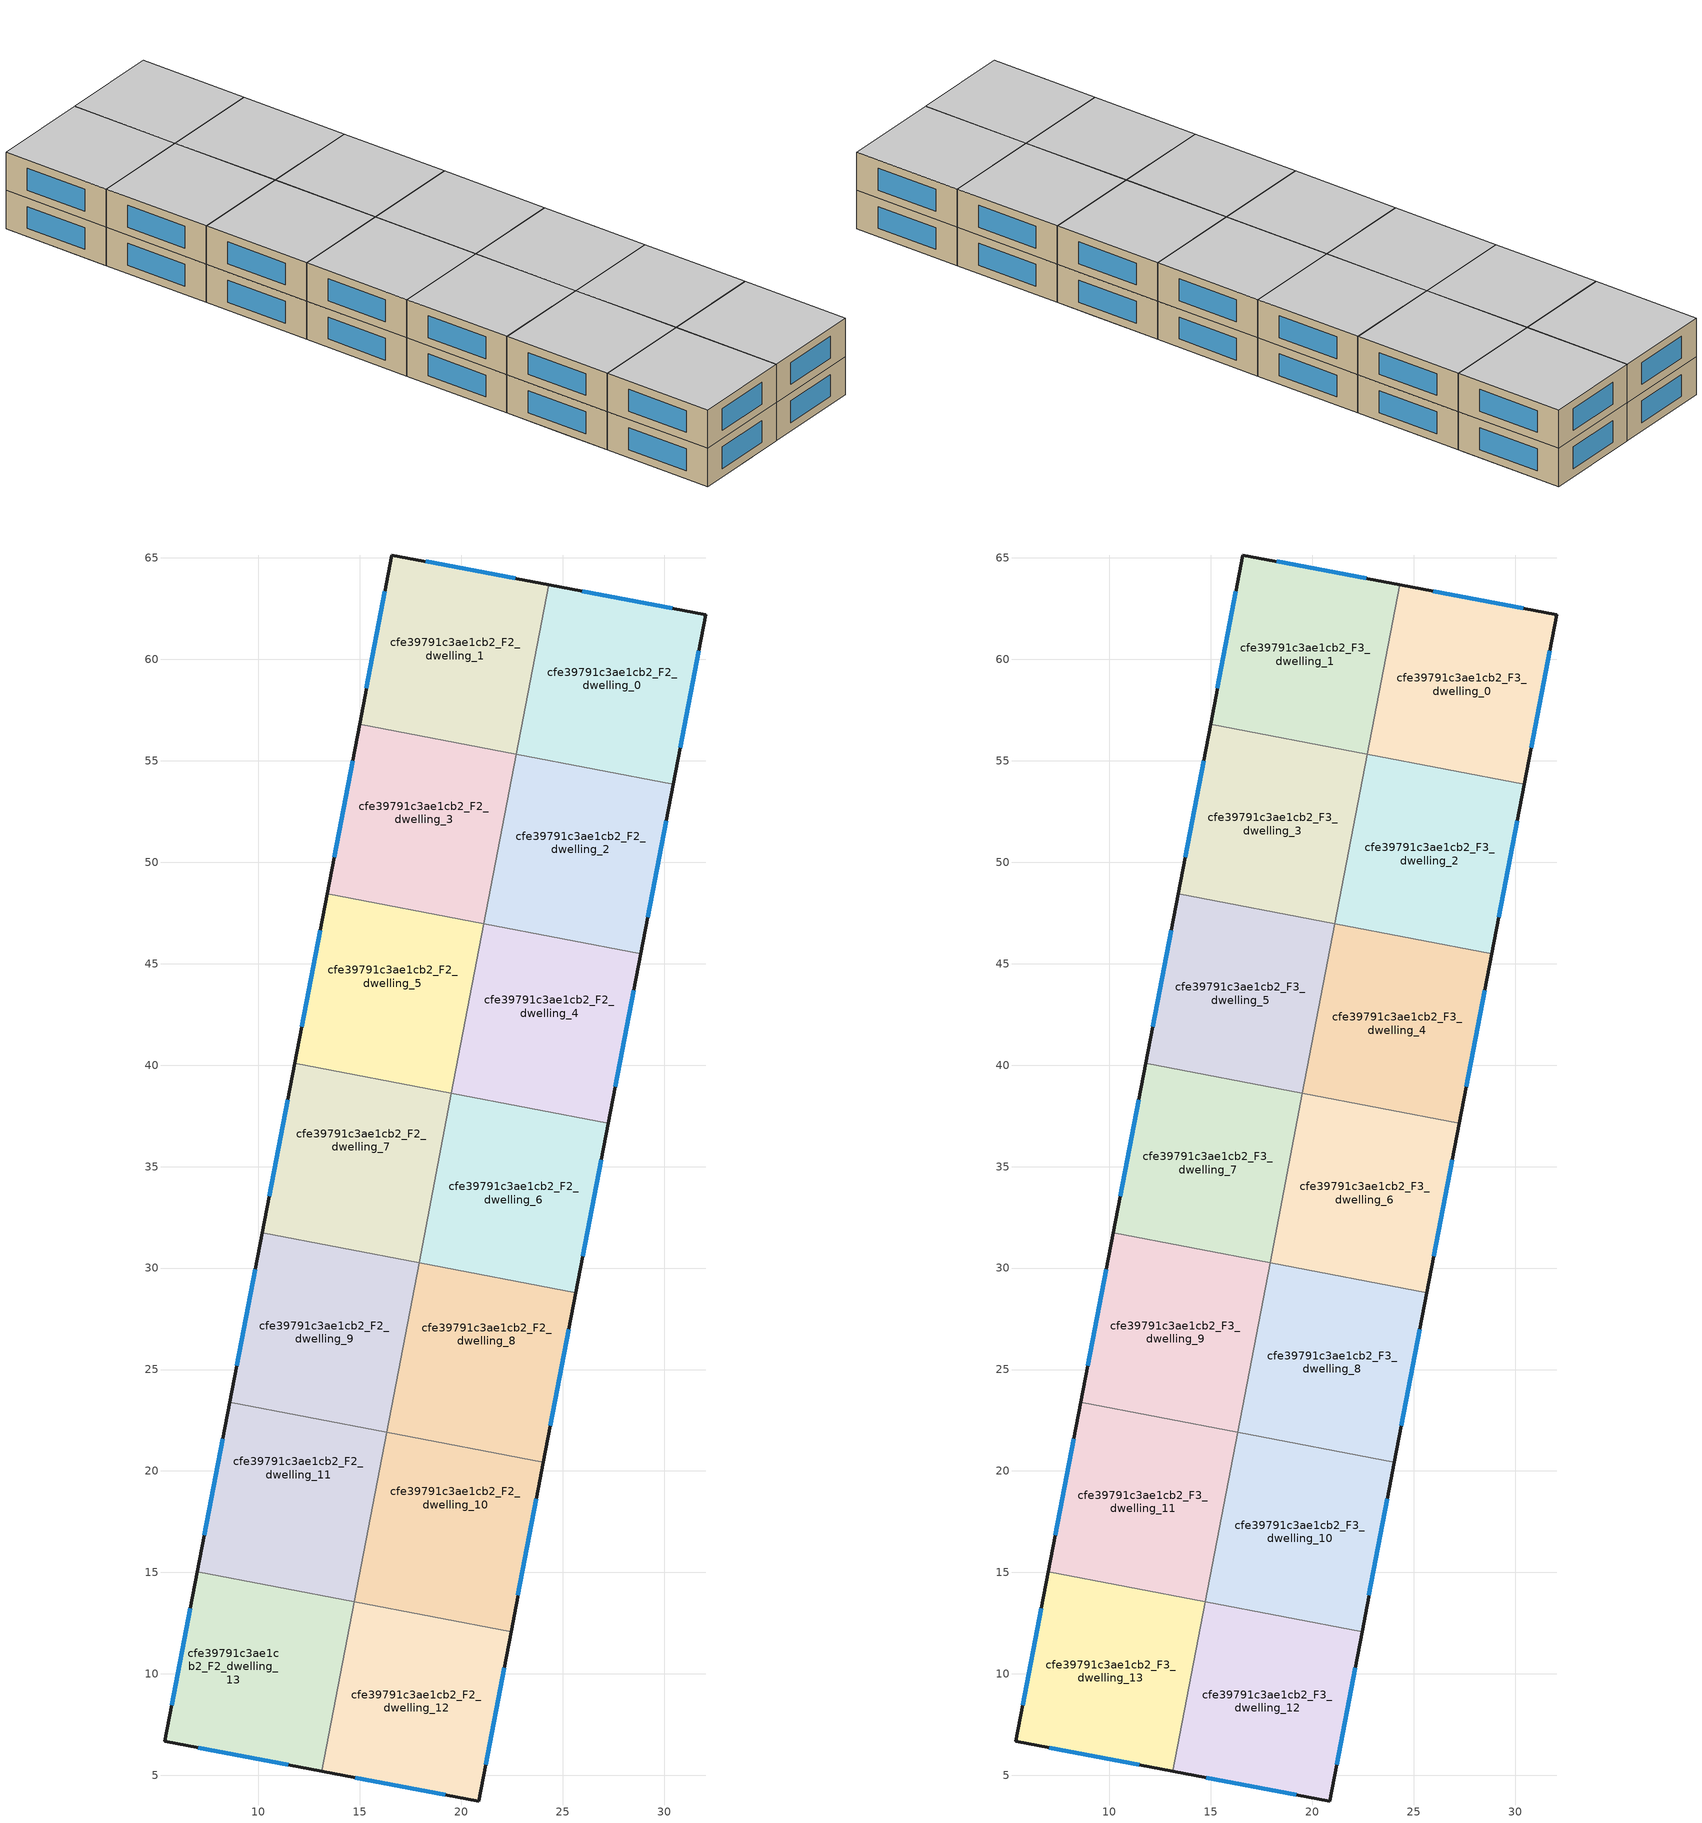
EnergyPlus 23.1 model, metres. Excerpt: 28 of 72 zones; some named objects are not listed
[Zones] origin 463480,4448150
cfe39791c3ae1cb2_F2_dwelling_0
 floor to cfe39791c3ae1cb2_F1_dwelling_0 (EU_floor_Construction): 32.05,62.21 30.56,54.4 22.83,55.88 24.32,63.68 z6
 floor to cfe39791c3ae1cb2_F1_dwelling_2 (EU_floor_Construction): 30.56,54.4 30.45,53.84 22.73,55.32 22.83,55.88 z6
 wall outside (EU_wall_Construction): 30.45,53.84 32.05,62.21 24.32,63.68 z6:9
 wall to cfe39791c3ae1cb2_F2_dwelling_1 (EU_wall_Construction): 24.32,63.68 22.72,55.32 z6:9
 wall to cfe39791c3ae1cb2_F2_dwelling_2 (EU_wall_Construction): 22.72,55.32 30.45,53.84 z6:9
 window (EU_Window_Construction): 30.39,62.52 25.98,63.36 / 30.79,55.64 31.71,60.42 z6.64:8.36
cfe39791c3ae1cb2_F2_dwelling_1
 floor to cfe39791c3ae1cb2_F1_dwelling_1 (EU_floor_Construction): 24.32,63.68 22.83,55.88 15.1,57.36 16.59,65.15 z6
 floor to cfe39791c3ae1cb2_F1_dwelling_3 (EU_floor_Construction): 22.83,55.88 22.72,55.32 14.99,56.8 15.1,57.36 z6
 wall outside (EU_wall_Construction): 24.32,63.68 16.59,65.15 14.99,56.8 z6:9
 wall to cfe39791c3ae1cb2_F2_dwelling_3 (EU_wall_Construction): 14.99,56.8 22.72,55.32 z6:9
 window (EU_Window_Construction): 22.67,63.99 18.24,64.83 / 16.25,63.36 15.33,58.59 z6.64:8.36
cfe39791c3ae1cb2_F2_dwelling_10
 floor to cfe39791c3ae1cb2_F1_dwelling_10 (EU_floor_Construction): 24.06,20.43 23.1,15.42 15.37,16.9 16.33,21.91 z6
 floor to cfe39791c3ae1cb2_F1_dwelling_12 (EU_floor_Construction): 23.1,15.42 22.46,12.08 14.73,13.56 15.37,16.9 z6
 wall outside (EU_wall_Construction): 22.46,12.08 24.06,20.43 z6:9
 wall to cfe39791c3ae1cb2_F2_dwelling_8 (EU_wall_Construction): 24.06,20.43 16.33,21.91 z6:9
 wall to cfe39791c3ae1cb2_F2_dwelling_11 (EU_wall_Construction): 16.33,21.91 14.73,13.56 z6:9
 wall to cfe39791c3ae1cb2_F2_dwelling_12 (EU_wall_Construction): 14.73,13.56 22.46,12.08 z6:9
 window (EU_Window_Construction): 22.8,13.87 23.71,18.64 z6.64:8.36
cfe39791c3ae1cb2_F2_dwelling_11
 floor to cfe39791c3ae1cb2_F1_dwelling_11 (EU_floor_Construction): 16.33,21.91 15.37,16.9 7.64,18.38 8.6,23.39 z6
 floor to cfe39791c3ae1cb2_F1_dwelling_13 (EU_floor_Construction): 15.37,16.9 14.73,13.56 12.15,14.05 12.79,17.39 z6
 floor to cfe39791c3ae1cb2_F1_dwelling_14 (EU_floor_Construction): 12.79,17.39 12.15,14.05 7,15.04 7.64,18.38 z6
 wall outside (EU_wall_Construction): 8.6,23.39 7,15.04 z6:9
 wall to cfe39791c3ae1cb2_F2_dwelling_9 (EU_wall_Construction): 16.33,21.91 8.6,23.39 z6:9
 wall to cfe39791c3ae1cb2_F2_dwelling_13 (EU_wall_Construction): 7,15.04 14.72,13.56 z6:9
 window (EU_Window_Construction): 8.25,21.6 7.34,16.83 z6.64:8.36
cfe39791c3ae1cb2_F2_dwelling_12
 floor adiabatic (EU_floor_Construction): 22.46,12.08 20.86,3.73 13.13,5.2 14.72,13.56 z6
 wall outside (EU_wall_Construction): 13.13,5.2 20.86,3.73 22.46,12.08 z6:9
 wall to cfe39791c3ae1cb2_F2_dwelling_13 (EU_wall_Construction): 14.72,13.56 13.13,5.2 z6:9
 window (EU_Window_Construction): 21.2,5.52 22.12,10.29 / 14.78,4.89 19.21,4.05 z6.64:8.36
cfe39791c3ae1cb2_F2_dwelling_13
 floor adiabatic (EU_floor_Construction): 12.15,14.05 10.55,5.69 5.4,6.67 7,15.04 z6
 floor to cfe39791c3ae1cb2_F1_dwelling_13 (EU_floor_Construction): 14.72,13.56 13.13,5.2 10.55,5.69 12.15,14.05 z6
 wall outside (EU_wall_Construction): 7,15.04 5.4,6.67 13.13,5.2 z6:9
 window (EU_Window_Construction): 7.05,6.36 11.47,5.52 / 6.66,13.24 5.74,8.46 z6.64:8.36
cfe39791c3ae1cb2_F2_dwelling_2
 floor to cfe39791c3ae1cb2_F1_dwelling_2 (EU_floor_Construction): 30.45,53.84 29.07,46.61 21.34,48.08 22.72,55.32 z6
 floor to cfe39791c3ae1cb2_F1_dwelling_4 (EU_floor_Construction): 29.07,46.61 28.85,45.49 21.12,46.97 21.34,48.08 z6
 wall outside (EU_wall_Construction): 28.85,45.49 30.45,53.84 z6:9
 wall to cfe39791c3ae1cb2_F2_dwelling_4 (EU_wall_Construction): 21.12,46.97 28.85,45.49 z6:9
 wall to cfe39791c3ae1cb2_F2_dwelling_3 (EU_wall_Construction): 22.72,55.32 21.12,46.97 z6:9
 window (EU_Window_Construction): 29.19,47.28 30.11,52.06 z6.64:8.36
cfe39791c3ae1cb2_F2_dwelling_3
 floor to cfe39791c3ae1cb2_F1_dwelling_3 (EU_floor_Construction): 22.72,55.32 21.34,48.08 13.61,49.56 14.99,56.8 z6
 floor to cfe39791c3ae1cb2_F1_dwelling_5 (EU_floor_Construction): 21.34,48.08 21.12,46.97 13.39,48.45 13.61,49.56 z6
 wall outside (EU_wall_Construction): 14.99,56.8 13.39,48.45 z6:9
 wall to cfe39791c3ae1cb2_F2_dwelling_5 (EU_wall_Construction): 13.39,48.45 21.12,46.97 z6:9
 window (EU_Window_Construction): 14.65,55.01 13.73,50.24 z6.64:8.36
cfe39791c3ae1cb2_F2_dwelling_4
 floor to cfe39791c3ae1cb2_F1_dwelling_4 (EU_floor_Construction): 28.85,45.49 27.57,38.81 19.84,40.29 21.12,46.97 z6
 floor to cfe39791c3ae1cb2_F1_dwelling_6 (EU_floor_Construction): 27.57,38.81 27.25,37.14 19.52,38.62 19.84,40.29 z6
 wall outside (EU_wall_Construction): 27.25,37.14 28.85,45.49 z6:9
 wall to cfe39791c3ae1cb2_F2_dwelling_6 (EU_wall_Construction): 19.52,38.62 27.25,37.14 z6:9
 wall to cfe39791c3ae1cb2_F2_dwelling_5 (EU_wall_Construction): 21.12,46.97 19.52,38.62 z6:9
 window (EU_Window_Construction): 27.6,38.93 28.51,43.7 z6.64:8.36
cfe39791c3ae1cb2_F2_dwelling_5
 floor to cfe39791c3ae1cb2_F1_dwelling_5 (EU_floor_Construction): 21.12,46.97 19.84,40.29 12.11,41.77 13.39,48.45 z6
 floor to cfe39791c3ae1cb2_F1_dwelling_7 (EU_floor_Construction): 19.84,40.29 19.52,38.62 11.79,40.09 12.11,41.77 z6
 wall outside (EU_wall_Construction): 13.39,48.45 11.79,40.09 z6:9
 wall to cfe39791c3ae1cb2_F2_dwelling_7 (EU_wall_Construction): 11.79,40.09 19.52,38.62 z6:9
 window (EU_Window_Construction): 13.05,46.66 12.14,41.88 z6.64:8.36
cfe39791c3ae1cb2_F2_dwelling_6
 floor adiabatic (EU_floor_Construction): 27.25,37.14 25.66,28.78 17.93,30.26 19.52,38.62 z6
 wall outside (EU_wall_Construction): 25.66,28.78 27.25,37.14 z6:9
 wall to cfe39791c3ae1cb2_F2_dwelling_8 (EU_wall_Construction): 17.93,30.26 25.66,28.78 z6:9
 wall to cfe39791c3ae1cb2_F2_dwelling_7 (EU_wall_Construction): 19.52,38.62 17.93,30.26 z6:9
 window (EU_Window_Construction): 26,30.57 26.91,35.35 z6.64:8.36
cfe39791c3ae1cb2_F2_dwelling_7
 floor to cfe39791c3ae1cb2_F1_dwelling_7 (EU_floor_Construction): 19.52,38.62 18.35,32.49 10.62,33.97 11.79,40.09 z6
 floor to cfe39791c3ae1cb2_F1_dwelling_9 (EU_floor_Construction): 18.35,32.49 17.93,30.26 10.2,31.74 10.62,33.97 z6
 wall outside (EU_wall_Construction): 11.79,40.09 10.2,31.74 z6:9
 wall to cfe39791c3ae1cb2_F2_dwelling_9 (EU_wall_Construction): 10.2,31.74 17.93,30.26 z6:9
 window (EU_Window_Construction): 11.45,38.31 10.54,33.53 z6.64:8.36
cfe39791c3ae1cb2_F2_dwelling_8
 floor to cfe39791c3ae1cb2_F1_dwelling_8 (EU_floor_Construction): 25.66,28.78 24.59,23.22 16.86,24.69 17.93,30.26 z6
 floor to cfe39791c3ae1cb2_F1_dwelling_10 (EU_floor_Construction): 24.59,23.22 24.06,20.43 16.33,21.91 16.86,24.69 z6
 wall outside (EU_wall_Construction): 24.06,20.43 25.66,28.78 z6:9
 wall to cfe39791c3ae1cb2_F2_dwelling_9 (EU_wall_Construction): 17.93,30.26 16.33,21.91 z6:9
 window (EU_Window_Construction): 24.4,22.22 25.31,26.99 z6.64:8.36
cfe39791c3ae1cb2_F2_dwelling_9
 floor adiabatic (EU_floor_Construction): 17.93,30.26 16.33,21.91 8.6,23.39 10.2,31.74 z6
 wall outside (EU_wall_Construction): 10.2,31.74 8.6,23.39 z6:9
 window (EU_Window_Construction): 9.85,29.95 8.94,25.18 z6.64:8.36
cfe39791c3ae1cb2_F3_dwelling_0
 floor to cfe39791c3ae1cb2_F2_dwelling_0 (EU_floor_Construction): 32.05,62.21 30.45,53.84 22.72,55.32 24.32,63.68 z9
 wall outside (EU_wall_Construction): 30.45,53.84 32.05,62.21 24.32,63.68 z9:12
 wall to cfe39791c3ae1cb2_F3_dwelling_1 (EU_wall_Construction): 24.32,63.68 22.72,55.32 z9:12
 wall to cfe39791c3ae1cb2_F3_dwelling_2 (EU_wall_Construction): 22.72,55.32 30.45,53.84 z9:12
 window (EU_Window_Construction): 30.39,62.52 25.98,63.36 / 30.79,55.64 31.71,60.42 z9.64:11.36
 ceiling to cfe39791c3ae1cb2_F4_dwelling_0 (EU_floor_Construction): 30.45,53.84 32.05,62.21 24.32,63.68 22.72,55.32 z12
cfe39791c3ae1cb2_F3_dwelling_1
 floor to cfe39791c3ae1cb2_F2_dwelling_1 (EU_floor_Construction): 24.32,63.68 22.72,55.32 14.99,56.8 16.59,65.15 z9
 wall outside (EU_wall_Construction): 24.32,63.68 16.59,65.15 14.99,56.8 z9:12
 wall to cfe39791c3ae1cb2_F3_dwelling_3 (EU_wall_Construction): 14.99,56.8 22.72,55.32 z9:12
 window (EU_Window_Construction): 22.67,63.99 18.24,64.83 / 16.25,63.36 15.33,58.59 z9.64:11.36
 ceiling to cfe39791c3ae1cb2_F4_dwelling_1 (EU_floor_Construction): 22.72,55.32 24.32,63.68 16.59,65.15 14.99,56.8 z12
cfe39791c3ae1cb2_F3_dwelling_10
 floor to cfe39791c3ae1cb2_F2_dwelling_10 (EU_floor_Construction): 24.06,20.43 22.46,12.08 14.73,13.56 16.33,21.91 z9
 wall outside (EU_wall_Construction): 22.46,12.08 24.06,20.43 z9:12
 wall to cfe39791c3ae1cb2_F3_dwelling_8 (EU_wall_Construction): 24.06,20.43 16.33,21.91 z9:12
 wall to cfe39791c3ae1cb2_F3_dwelling_11 (EU_wall_Construction): 16.33,21.91 14.73,13.56 z9:12
 wall to cfe39791c3ae1cb2_F3_dwelling_12 (EU_wall_Construction): 14.73,13.56 22.46,12.08 z9:12
 window (EU_Window_Construction): 22.8,13.87 23.71,18.64 z9.64:11.36
 ceiling to cfe39791c3ae1cb2_F4_dwelling_10 (EU_floor_Construction): 22.46,12.08 24.06,20.43 16.33,21.91 14.73,13.56 z12
cfe39791c3ae1cb2_F3_dwelling_11
 floor to cfe39791c3ae1cb2_F2_dwelling_11 (EU_floor_Construction): 16.33,21.91 14.73,13.56 7,15.04 8.6,23.39 z9
 wall outside (EU_wall_Construction): 8.6,23.39 7,15.04 z9:12
 wall to cfe39791c3ae1cb2_F3_dwelling_9 (EU_wall_Construction): 16.33,21.91 8.6,23.39 z9:12
 wall to cfe39791c3ae1cb2_F3_dwelling_13 (EU_wall_Construction): 7,15.04 14.72,13.56 z9:12
 window (EU_Window_Construction): 8.25,21.6 7.34,16.83 z9.64:11.36
 ceiling to cfe39791c3ae1cb2_F4_dwelling_11 (EU_floor_Construction): 14.73,13.56 16.33,21.91 8.6,23.39 7,15.04 z12
cfe39791c3ae1cb2_F3_dwelling_12
 floor to cfe39791c3ae1cb2_F2_dwelling_12 (EU_floor_Construction): 22.46,12.08 20.86,3.73 13.13,5.2 14.72,13.56 z9
 wall outside (EU_wall_Construction): 13.13,5.2 20.86,3.73 22.46,12.08 z9:12
 wall to cfe39791c3ae1cb2_F3_dwelling_13 (EU_wall_Construction): 14.72,13.56 13.13,5.2 z9:12
 window (EU_Window_Construction): 21.2,5.52 22.12,10.29 / 14.78,4.89 19.21,4.05 z9.64:11.36
 ceiling to cfe39791c3ae1cb2_F4_dwelling_12 (EU_floor_Construction): 20.86,3.73 22.46,12.08 14.72,13.56 13.13,5.2 z12
cfe39791c3ae1cb2_F3_dwelling_13
 floor to cfe39791c3ae1cb2_F2_dwelling_13 (EU_floor_Construction): 14.72,13.56 13.13,5.2 5.4,6.67 7,15.04 z9
 wall outside (EU_wall_Construction): 7,15.04 5.4,6.67 13.13,5.2 z9:12
 window (EU_Window_Construction): 7.05,6.36 11.47,5.52 / 6.66,13.24 5.74,8.46 z9.64:11.36
 ceiling to cfe39791c3ae1cb2_F4_dwelling_13 (EU_floor_Construction): 13.13,5.2 14.72,13.56 7,15.04 5.4,6.67 z12
cfe39791c3ae1cb2_F3_dwelling_2
 floor to cfe39791c3ae1cb2_F2_dwelling_2 (EU_floor_Construction): 30.45,53.84 28.85,45.49 21.12,46.97 22.72,55.32 z9
 wall outside (EU_wall_Construction): 28.85,45.49 30.45,53.84 z9:12
 wall to cfe39791c3ae1cb2_F3_dwelling_4 (EU_wall_Construction): 21.12,46.97 28.85,45.49 z9:12
 wall to cfe39791c3ae1cb2_F3_dwelling_3 (EU_wall_Construction): 22.72,55.32 21.12,46.97 z9:12
 window (EU_Window_Construction): 29.19,47.28 30.11,52.06 z9.64:11.36
 ceiling to cfe39791c3ae1cb2_F4_dwelling_2 (EU_floor_Construction): 28.85,45.49 30.45,53.84 22.72,55.32 21.12,46.97 z12
cfe39791c3ae1cb2_F3_dwelling_3
 floor to cfe39791c3ae1cb2_F2_dwelling_3 (EU_floor_Construction): 22.72,55.32 21.12,46.97 13.39,48.45 14.99,56.8 z9
 wall outside (EU_wall_Construction): 14.99,56.8 13.39,48.45 z9:12
 wall to cfe39791c3ae1cb2_F3_dwelling_5 (EU_wall_Construction): 13.39,48.45 21.12,46.97 z9:12
 window (EU_Window_Construction): 14.65,55.01 13.73,50.24 z9.64:11.36
 ceiling to cfe39791c3ae1cb2_F4_dwelling_3 (EU_floor_Construction): 21.12,46.97 22.72,55.32 14.99,56.8 13.39,48.45 z12
cfe39791c3ae1cb2_F3_dwelling_4
 floor to cfe39791c3ae1cb2_F2_dwelling_4 (EU_floor_Construction): 28.85,45.49 27.25,37.14 19.52,38.62 21.12,46.97 z9
 wall outside (EU_wall_Construction): 27.25,37.14 28.85,45.49 z9:12
 wall to cfe39791c3ae1cb2_F3_dwelling_6 (EU_wall_Construction): 19.52,38.62 27.25,37.14 z9:12
 wall to cfe39791c3ae1cb2_F3_dwelling_5 (EU_wall_Construction): 21.12,46.97 19.52,38.62 z9:12
 window (EU_Window_Construction): 27.6,38.93 28.51,43.7 z9.64:11.36
 ceiling to cfe39791c3ae1cb2_F4_dwelling_4 (EU_floor_Construction): 27.25,37.14 28.85,45.49 21.12,46.97 19.52,38.62 z12
cfe39791c3ae1cb2_F3_dwelling_5
 floor to cfe39791c3ae1cb2_F2_dwelling_5 (EU_floor_Construction): 21.12,46.97 19.52,38.62 11.79,40.09 13.39,48.45 z9
 wall outside (EU_wall_Construction): 13.39,48.45 11.79,40.09 z9:12
 wall to cfe39791c3ae1cb2_F3_dwelling_7 (EU_wall_Construction): 11.79,40.09 19.52,38.62 z9:12
 window (EU_Window_Construction): 13.05,46.66 12.14,41.88 z9.64:11.36
 ceiling to cfe39791c3ae1cb2_F4_dwelling_5 (EU_floor_Construction): 19.52,38.62 21.12,46.97 13.39,48.45 11.79,40.09 z12
cfe39791c3ae1cb2_F3_dwelling_6
 floor to cfe39791c3ae1cb2_F2_dwelling_6 (EU_floor_Construction): 27.25,37.14 25.66,28.78 17.93,30.26 19.52,38.62 z9
 wall outside (EU_wall_Construction): 25.66,28.78 27.25,37.14 z9:12
 wall to cfe39791c3ae1cb2_F3_dwelling_8 (EU_wall_Construction): 17.93,30.26 25.66,28.78 z9:12
 wall to cfe39791c3ae1cb2_F3_dwelling_7 (EU_wall_Construction): 19.52,38.62 17.93,30.26 z9:12
 window (EU_Window_Construction): 26,30.57 26.91,35.35 z9.64:11.36
 ceiling to cfe39791c3ae1cb2_F4_dwelling_6 (EU_floor_Construction): 25.66,28.78 27.25,37.14 19.52,38.62 17.93,30.26 z12
cfe39791c3ae1cb2_F3_dwelling_7
 floor to cfe39791c3ae1cb2_F2_dwelling_7 (EU_floor_Construction): 19.52,38.62 17.93,30.26 10.2,31.74 11.79,40.09 z9
 wall outside (EU_wall_Construction): 11.79,40.09 10.2,31.74 z9:12
 wall to cfe39791c3ae1cb2_F3_dwelling_9 (EU_wall_Construction): 10.2,31.74 17.93,30.26 z9:12
 window (EU_Window_Construction): 11.45,38.31 10.54,33.53 z9.64:11.36
 ceiling to cfe39791c3ae1cb2_F4_dwelling_7 (EU_floor_Construction): 17.93,30.26 19.52,38.62 11.79,40.09 10.2,31.74 z12
cfe39791c3ae1cb2_F3_dwelling_8
 floor to cfe39791c3ae1cb2_F2_dwelling_8 (EU_floor_Construction): 25.66,28.78 24.06,20.43 16.33,21.91 17.93,30.26 z9
 wall outside (EU_wall_Construction): 24.06,20.43 25.66,28.78 z9:12
 wall to cfe39791c3ae1cb2_F3_dwelling_9 (EU_wall_Construction): 17.93,30.26 16.33,21.91 z9:12
 window (EU_Window_Construction): 24.4,22.22 25.31,26.99 z9.64:11.36
 ceiling to cfe39791c3ae1cb2_F4_dwelling_8 (EU_floor_Construction): 24.06,20.43 25.66,28.78 17.93,30.26 16.33,21.91 z12
cfe39791c3ae1cb2_F3_dwelling_9
 floor to cfe39791c3ae1cb2_F2_dwelling_9 (EU_floor_Construction): 17.93,30.26 16.33,21.91 8.6,23.39 10.2,31.74 z9
 wall outside (EU_wall_Construction): 10.2,31.74 8.6,23.39 z9:12
 window (EU_Window_Construction): 9.85,29.95 8.94,25.18 z9.64:11.36
 ceiling to cfe39791c3ae1cb2_F4_dwelling_9 (EU_floor_Construction): 16.33,21.91 17.93,30.26 10.2,31.74 8.6,23.39 z12
[Building]
EU S2 Campaign: North Axis=0; Terrain=City; Solar Distribution=FullExterior
[Site:Location]
Yerevan-Zvartnots.Intl.AP: Latitude=40.15; Longitude=44.383; Time Zone=4; Elevation=854
[SizingPeriod:WeatherFileDays]
AnnualSizingPeriod: Begin Month=1; Begin Day of Month=1; End Month=12; End Day of Month=31; Day of Week for Start Day=Monday; Use Weather File Daylight Saving Period=No; Use Weather File Rain and Snow Indicators=No
[MATERIAL]
EU_InternalMass_Material: Roughness=MediumRough; Thickness=0.1; Conductivity=1; Density=1800; Specific Heat=900; Thermal Absorptance=0.9; Solar Absorptance=0.7; Visible Absorptance=0.7
[MATERIAL:NOMASS] Roughness=MediumRough; Thermal Absorptance=0.9; Solar Absorptance=0.7; Visible Absorptance=0.7
Name | Thermal Resistance
EU_wall_NoMass | 1.05043
EU_floor_NoMass | 0.478065
[WINDOWMATERIAL:SIMPLEGLAZINGSYSTEM]
EU_Window_SimpleGlazing: UFactor=2.5566; Solar Heat Gain Coefficient=0.75; Visible Transmittance=0.75
[CONSTRUCTION]
EU_wall_Construction: EU_wall_NoMass
EU_floor_Construction: EU_floor_NoMass
EU_Window_Construction: EU_Window_SimpleGlazing
EU_InternalMass_Construction: EU_InternalMass_Material
[ZONE] Type=1; Multiplier=1; Ceiling Height=autocalculate; Floor Area=autocalculate; Part of Total Floor Area=Yes
Name | Volume
cfe39791c3ae1cb2_F2_dwelling_0; cfe39791c3ae1cb2_F3_dwelling_0 | 200.802
cfe39791c3ae1cb2_F2_dwelling_1; cfe39791c3ae1cb2_F3_dwelling_1; cfe39791c3ae1cb2_F2_dwelling_12; cfe39791c3ae1cb2_F3_dwelling_12; cfe39791c3ae1cb2_F2_dwelling_5; cfe39791c3ae1cb2_F3_dwelling_5 | 200.805
cfe39791c3ae1cb2_F2_dwelling_10; cfe39791c3ae1cb2_F3_dwelling_10 | 200.771
cfe39791c3ae1cb2_F2_dwelling_11; cfe39791c3ae1cb2_F3_dwelling_11 | 200.821
cfe39791c3ae1cb2_F2_dwelling_13; cfe39791c3ae1cb2_F3_dwelling_13 | 200.836
cfe39791c3ae1cb2_F2_dwelling_2; cfe39791c3ae1cb2_F3_dwelling_2 | 200.809
cfe39791c3ae1cb2_F2_dwelling_3; cfe39791c3ae1cb2_F3_dwelling_3 | 200.825
cfe39791c3ae1cb2_F2_dwelling_4; cfe39791c3ae1cb2_F3_dwelling_4 | 200.797
cfe39791c3ae1cb2_F2_dwelling_6; cfe39791c3ae1cb2_F3_dwelling_6 | 200.819
cfe39791c3ae1cb2_F2_dwelling_7; cfe39791c3ae1cb2_F3_dwelling_7 | 200.806
cfe39791c3ae1cb2_F2_dwelling_8; cfe39791c3ae1cb2_F3_dwelling_8 | 200.786
cfe39791c3ae1cb2_F2_dwelling_9; cfe39791c3ae1cb2_F3_dwelling_9 | 200.811
[INTERNALMASS] Construction=EU_InternalMass_Construction
Name | Zone or ZoneList | Surface Area
cfe39791c3ae1cb2_F2_dwelling_0_EU_InternalMass | cfe39791c3ae1cb2_F2_dwelling_0 | 66.9333
cfe39791c3ae1cb2_F2_dwelling_1_EU_InternalMass | cfe39791c3ae1cb2_F2_dwelling_1 | 66.9341
cfe39791c3ae1cb2_F2_dwelling_2_EU_InternalMass | cfe39791c3ae1cb2_F2_dwelling_2 | 66.9364
cfe39791c3ae1cb2_F2_dwelling_3_EU_InternalMass | cfe39791c3ae1cb2_F2_dwelling_3 | 66.9434
cfe39791c3ae1cb2_F2_dwelling_4_EU_InternalMass | cfe39791c3ae1cb2_F2_dwelling_4 | 66.9317
cfe39791c3ae1cb2_F2_dwelling_5_EU_InternalMass | cfe39791c3ae1cb2_F2_dwelling_5 | 66.936
cfe39791c3ae1cb2_F2_dwelling_6_EU_InternalMass | cfe39791c3ae1cb2_F2_dwelling_6 | 66.9399
cfe39791c3ae1cb2_F2_dwelling_7_EU_InternalMass | cfe39791c3ae1cb2_F2_dwelling_7 | 66.9348
cfe39791c3ae1cb2_F2_dwelling_8_EU_InternalMass | cfe39791c3ae1cb2_F2_dwelling_8 | 66.927
cfe39791c3ae1cb2_F2_dwelling_9_EU_InternalMass | cfe39791c3ae1cb2_F2_dwelling_9 | 66.9387
cfe39791c3ae1cb2_F2_dwelling_10_EU_InternalMass | cfe39791c3ae1cb2_F2_dwelling_10 | 66.9242
cfe39791c3ae1cb2_F2_dwelling_11_EU_InternalMass | cfe39791c3ae1cb2_F2_dwelling_11 | 66.9401
cfe39791c3ae1cb2_F2_dwelling_12_EU_InternalMass | cfe39791c3ae1cb2_F2_dwelling_12 | 66.9349
cfe39791c3ae1cb2_F2_dwelling_13_EU_InternalMass | cfe39791c3ae1cb2_F2_dwelling_13 | 66.9443
cfe39791c3ae1cb2_F3_dwelling_0_EU_InternalMass | cfe39791c3ae1cb2_F3_dwelling_0 | 66.9333
cfe39791c3ae1cb2_F3_dwelling_1_EU_InternalMass | cfe39791c3ae1cb2_F3_dwelling_1 | 66.9341
cfe39791c3ae1cb2_F3_dwelling_2_EU_InternalMass | cfe39791c3ae1cb2_F3_dwelling_2 | 66.9364
cfe39791c3ae1cb2_F3_dwelling_3_EU_InternalMass | cfe39791c3ae1cb2_F3_dwelling_3 | 66.9434
cfe39791c3ae1cb2_F3_dwelling_4_EU_InternalMass | cfe39791c3ae1cb2_F3_dwelling_4 | 66.9317
cfe39791c3ae1cb2_F3_dwelling_5_EU_InternalMass | cfe39791c3ae1cb2_F3_dwelling_5 | 66.936
cfe39791c3ae1cb2_F3_dwelling_6_EU_InternalMass | cfe39791c3ae1cb2_F3_dwelling_6 | 66.9399
cfe39791c3ae1cb2_F3_dwelling_7_EU_InternalMass | cfe39791c3ae1cb2_F3_dwelling_7 | 66.9348
cfe39791c3ae1cb2_F3_dwelling_8_EU_InternalMass | cfe39791c3ae1cb2_F3_dwelling_8 | 66.927
cfe39791c3ae1cb2_F3_dwelling_9_EU_InternalMass | cfe39791c3ae1cb2_F3_dwelling_9 | 66.9387
cfe39791c3ae1cb2_F3_dwelling_10_EU_InternalMass | cfe39791c3ae1cb2_F3_dwelling_10 | 66.9242
cfe39791c3ae1cb2_F3_dwelling_11_EU_InternalMass | cfe39791c3ae1cb2_F3_dwelling_11 | 66.9401
cfe39791c3ae1cb2_F3_dwelling_12_EU_InternalMass | cfe39791c3ae1cb2_F3_dwelling_12 | 66.9349
cfe39791c3ae1cb2_F3_dwelling_13_EU_InternalMass | cfe39791c3ae1cb2_F3_dwelling_13 | 66.9443
[OTHEREQUIPMENT] Fuel Type=Electricity; Design Level Calculation Method=Watts/Area; Power per Zone Floor Area=1; Fraction Latent=0; Fraction Radiant=0; Fraction Lost=0; Carbon Dioxide Generation Rate=0; EndUse Subcategory=EU_Step8_InternalGains
Name | Zone or ZoneList or Space or SpaceList | Schedule
EU_Step8_InternalGain_cfe39791c3ae1cb2_F2_dwelling_0_f000 | cfe39791c3ae1cb2_F2_dwelling_0 | EU_Step8_GainSchedule_cfe39791c3ae1cb2_F2_dwelling_0_f000
EU_Step8_InternalGain_cfe39791c3ae1cb2_F2_dwelling_1_f000 | cfe39791c3ae1cb2_F2_dwelling_1 | EU_Step8_GainSchedule_cfe39791c3ae1cb2_F2_dwelling_1_f000
EU_Step8_InternalGain_cfe39791c3ae1cb2_F2_dwelling_2_f000 | cfe39791c3ae1cb2_F2_dwelling_2 | EU_Step8_GainSchedule_cfe39791c3ae1cb2_F2_dwelling_2_f000
EU_Step8_InternalGain_cfe39791c3ae1cb2_F2_dwelling_3_f000 | cfe39791c3ae1cb2_F2_dwelling_3 | EU_Step8_GainSchedule_cfe39791c3ae1cb2_F2_dwelling_3_f000
EU_Step8_InternalGain_cfe39791c3ae1cb2_F2_dwelling_4_f000 | cfe39791c3ae1cb2_F2_dwelling_4 | EU_Step8_GainSchedule_cfe39791c3ae1cb2_F2_dwelling_4_f000
EU_Step8_InternalGain_cfe39791c3ae1cb2_F2_dwelling_5_f000 | cfe39791c3ae1cb2_F2_dwelling_5 | EU_Step8_GainSchedule_cfe39791c3ae1cb2_F2_dwelling_5_f000
EU_Step8_InternalGain_cfe39791c3ae1cb2_F2_dwelling_6_f000 | cfe39791c3ae1cb2_F2_dwelling_6 | EU_Step8_GainSchedule_cfe39791c3ae1cb2_F2_dwelling_6_f000
EU_Step8_InternalGain_cfe39791c3ae1cb2_F2_dwelling_7_f000 | cfe39791c3ae1cb2_F2_dwelling_7 | EU_Step8_GainSchedule_cfe39791c3ae1cb2_F2_dwelling_7_f000
EU_Step8_InternalGain_cfe39791c3ae1cb2_F2_dwelling_8_f000 | cfe39791c3ae1cb2_F2_dwelling_8 | EU_Step8_GainSchedule_cfe39791c3ae1cb2_F2_dwelling_8_f000
EU_Step8_InternalGain_cfe39791c3ae1cb2_F2_dwelling_9_f000 | cfe39791c3ae1cb2_F2_dwelling_9 | EU_Step8_GainSchedule_cfe39791c3ae1cb2_F2_dwelling_9_f000
EU_Step8_InternalGain_cfe39791c3ae1cb2_F2_dwelling_10_f000 | cfe39791c3ae1cb2_F2_dwelling_10 | EU_Step8_GainSchedule_cfe39791c3ae1cb2_F2_dwelling_10_f000
EU_Step8_InternalGain_cfe39791c3ae1cb2_F2_dwelling_11_f000 | cfe39791c3ae1cb2_F2_dwelling_11 | EU_Step8_GainSchedule_cfe39791c3ae1cb2_F2_dwelling_11_f000
EU_Step8_InternalGain_cfe39791c3ae1cb2_F2_dwelling_12_f000 | cfe39791c3ae1cb2_F2_dwelling_12 | EU_Step8_GainSchedule_cfe39791c3ae1cb2_F2_dwelling_12_f000
EU_Step8_InternalGain_cfe39791c3ae1cb2_F2_dwelling_13_f000 | cfe39791c3ae1cb2_F2_dwelling_13 | EU_Step8_GainSchedule_cfe39791c3ae1cb2_F2_dwelling_13_f000
EU_Step8_InternalGain_cfe39791c3ae1cb2_F3_dwelling_0_f000 | cfe39791c3ae1cb2_F3_dwelling_0 | EU_Step8_GainSchedule_cfe39791c3ae1cb2_F3_dwelling_0_f000
EU_Step8_InternalGain_cfe39791c3ae1cb2_F3_dwelling_1_f000 | cfe39791c3ae1cb2_F3_dwelling_1 | EU_Step8_GainSchedule_cfe39791c3ae1cb2_F3_dwelling_1_f000
EU_Step8_InternalGain_cfe39791c3ae1cb2_F3_dwelling_2_f000 | cfe39791c3ae1cb2_F3_dwelling_2 | EU_Step8_GainSchedule_cfe39791c3ae1cb2_F3_dwelling_2_f000
EU_Step8_InternalGain_cfe39791c3ae1cb2_F3_dwelling_3_f000 | cfe39791c3ae1cb2_F3_dwelling_3 | EU_Step8_GainSchedule_cfe39791c3ae1cb2_F3_dwelling_3_f000
EU_Step8_InternalGain_cfe39791c3ae1cb2_F3_dwelling_4_f000 | cfe39791c3ae1cb2_F3_dwelling_4 | EU_Step8_GainSchedule_cfe39791c3ae1cb2_F3_dwelling_4_f000
EU_Step8_InternalGain_cfe39791c3ae1cb2_F3_dwelling_5_f000 | cfe39791c3ae1cb2_F3_dwelling_5 | EU_Step8_GainSchedule_cfe39791c3ae1cb2_F3_dwelling_5_f000
EU_Step8_InternalGain_cfe39791c3ae1cb2_F3_dwelling_6_f000 | cfe39791c3ae1cb2_F3_dwelling_6 | EU_Step8_GainSchedule_cfe39791c3ae1cb2_F3_dwelling_6_f000
EU_Step8_InternalGain_cfe39791c3ae1cb2_F3_dwelling_7_f000 | cfe39791c3ae1cb2_F3_dwelling_7 | EU_Step8_GainSchedule_cfe39791c3ae1cb2_F3_dwelling_7_f000
EU_Step8_InternalGain_cfe39791c3ae1cb2_F3_dwelling_8_f000 | cfe39791c3ae1cb2_F3_dwelling_8 | EU_Step8_GainSchedule_cfe39791c3ae1cb2_F3_dwelling_8_f000
EU_Step8_InternalGain_cfe39791c3ae1cb2_F3_dwelling_9_f000 | cfe39791c3ae1cb2_F3_dwelling_9 | EU_Step8_GainSchedule_cfe39791c3ae1cb2_F3_dwelling_9_f000
EU_Step8_InternalGain_cfe39791c3ae1cb2_F3_dwelling_10_f000 | cfe39791c3ae1cb2_F3_dwelling_10 | EU_Step8_GainSchedule_cfe39791c3ae1cb2_F3_dwelling_10_f000
EU_Step8_InternalGain_cfe39791c3ae1cb2_F3_dwelling_11_f000 | cfe39791c3ae1cb2_F3_dwelling_11 | EU_Step8_GainSchedule_cfe39791c3ae1cb2_F3_dwelling_11_f000
EU_Step8_InternalGain_cfe39791c3ae1cb2_F3_dwelling_12_f000 | cfe39791c3ae1cb2_F3_dwelling_12 | EU_Step8_GainSchedule_cfe39791c3ae1cb2_F3_dwelling_12_f000
EU_Step8_InternalGain_cfe39791c3ae1cb2_F3_dwelling_13_f000 | cfe39791c3ae1cb2_F3_dwelling_13 | EU_Step8_GainSchedule_cfe39791c3ae1cb2_F3_dwelling_13_f000
[ZONEVENTILATION:DESIGNFLOWRATE] Schedule=EU_AlwaysOn; Design Flow Rate Calculation Method=AirChanges/Hour; Air Changes per Hour=0.557805; Ventilation Type=Natural; Fan Pressure Rise=0; Fan Total Efficiency=1; Constant Term Coefficient=1; Temperature Term Coefficient=0; Velocity Term Coefficient=0; Velocity Squared Term Coefficient=0; Minimum Indoor Temperature=-100; Maximum Indoor Temperature=100; Delta Temperature=-100; Minimum Outdoor Temperature=-100; Maximum Outdoor Temperature=100; Maximum Wind Speed=40
Name | Zone or ZoneList or Space or SpaceList
EU_ConstantAir_cfe39791c3ae1cb2_F2_dwelling_0 | cfe39791c3ae1cb2_F2_dwelling_0
EU_ConstantAir_cfe39791c3ae1cb2_F2_dwelling_1 | cfe39791c3ae1cb2_F2_dwelling_1
EU_ConstantAir_cfe39791c3ae1cb2_F2_dwelling_2 | cfe39791c3ae1cb2_F2_dwelling_2
EU_ConstantAir_cfe39791c3ae1cb2_F2_dwelling_3 | cfe39791c3ae1cb2_F2_dwelling_3
EU_ConstantAir_cfe39791c3ae1cb2_F2_dwelling_4 | cfe39791c3ae1cb2_F2_dwelling_4
EU_ConstantAir_cfe39791c3ae1cb2_F2_dwelling_5 | cfe39791c3ae1cb2_F2_dwelling_5
EU_ConstantAir_cfe39791c3ae1cb2_F2_dwelling_6 | cfe39791c3ae1cb2_F2_dwelling_6
EU_ConstantAir_cfe39791c3ae1cb2_F2_dwelling_7 | cfe39791c3ae1cb2_F2_dwelling_7
EU_ConstantAir_cfe39791c3ae1cb2_F2_dwelling_8 | cfe39791c3ae1cb2_F2_dwelling_8
EU_ConstantAir_cfe39791c3ae1cb2_F2_dwelling_9 | cfe39791c3ae1cb2_F2_dwelling_9
EU_ConstantAir_cfe39791c3ae1cb2_F2_dwelling_10 | cfe39791c3ae1cb2_F2_dwelling_10
EU_ConstantAir_cfe39791c3ae1cb2_F2_dwelling_11 | cfe39791c3ae1cb2_F2_dwelling_11
EU_ConstantAir_cfe39791c3ae1cb2_F2_dwelling_12 | cfe39791c3ae1cb2_F2_dwelling_12
EU_ConstantAir_cfe39791c3ae1cb2_F2_dwelling_13 | cfe39791c3ae1cb2_F2_dwelling_13
EU_ConstantAir_cfe39791c3ae1cb2_F3_dwelling_0 | cfe39791c3ae1cb2_F3_dwelling_0
EU_ConstantAir_cfe39791c3ae1cb2_F3_dwelling_1 | cfe39791c3ae1cb2_F3_dwelling_1
EU_ConstantAir_cfe39791c3ae1cb2_F3_dwelling_2 | cfe39791c3ae1cb2_F3_dwelling_2
EU_ConstantAir_cfe39791c3ae1cb2_F3_dwelling_3 | cfe39791c3ae1cb2_F3_dwelling_3
EU_ConstantAir_cfe39791c3ae1cb2_F3_dwelling_4 | cfe39791c3ae1cb2_F3_dwelling_4
EU_ConstantAir_cfe39791c3ae1cb2_F3_dwelling_5 | cfe39791c3ae1cb2_F3_dwelling_5
EU_ConstantAir_cfe39791c3ae1cb2_F3_dwelling_6 | cfe39791c3ae1cb2_F3_dwelling_6
EU_ConstantAir_cfe39791c3ae1cb2_F3_dwelling_7 | cfe39791c3ae1cb2_F3_dwelling_7
EU_ConstantAir_cfe39791c3ae1cb2_F3_dwelling_8 | cfe39791c3ae1cb2_F3_dwelling_8
EU_ConstantAir_cfe39791c3ae1cb2_F3_dwelling_9 | cfe39791c3ae1cb2_F3_dwelling_9
EU_ConstantAir_cfe39791c3ae1cb2_F3_dwelling_10 | cfe39791c3ae1cb2_F3_dwelling_10
EU_ConstantAir_cfe39791c3ae1cb2_F3_dwelling_11 | cfe39791c3ae1cb2_F3_dwelling_11
EU_ConstantAir_cfe39791c3ae1cb2_F3_dwelling_12 | cfe39791c3ae1cb2_F3_dwelling_12
EU_ConstantAir_cfe39791c3ae1cb2_F3_dwelling_13 | cfe39791c3ae1cb2_F3_dwelling_13
[HVACTEMPLATE:ZONE:IDEALLOADSAIRSYSTEM] System Availability Schedule=EU_AlwaysOn; Maximum Heating Supply Air Temperature=50; Minimum Cooling Supply Air Temperature=13; Maximum Heating Supply Air Humidity Ratio=0.0156; Minimum Cooling Supply Air Humidity Ratio=0.0077; Heating Limit=NoLimit; Cooling Limit=NoLimit; Heating Availability Schedule=EU_AlwaysOn; Cooling Availability Schedule=EU_CoolingOff; Dehumidification Control Type=ConstantSensibleHeatRatio; Cooling Sensible Heat Ratio=0.7; Dehumidification Setpoint=60; Humidification Control Type=None; Humidification Setpoint=30; Outdoor Air Method=None; Outdoor Air Flow Rate per Person=0.00944; Outdoor Air Flow Rate per Zone Floor Area=0; Outdoor Air Flow Rate per Zone=0; Demand Controlled Ventilation Type=None; Outdoor Air Economizer Type=NoEconomizer; Heat Recovery Type=None; Sensible Heat Recovery Effectiveness=0.7; Latent Heat Recovery Effectiveness=0.65
Name | Template Thermostat
cfe39791c3ae1cb2_F2_dwelling_0 | EU_HeatOnly_cfe39791c3ae1cb2_F2_dwelling_0
cfe39791c3ae1cb2_F2_dwelling_1 | EU_HeatOnly_cfe39791c3ae1cb2_F2_dwelling_1
cfe39791c3ae1cb2_F2_dwelling_2 | EU_HeatOnly_cfe39791c3ae1cb2_F2_dwelling_2
cfe39791c3ae1cb2_F2_dwelling_3 | EU_HeatOnly_cfe39791c3ae1cb2_F2_dwelling_3
cfe39791c3ae1cb2_F2_dwelling_4 | EU_HeatOnly_cfe39791c3ae1cb2_F2_dwelling_4
cfe39791c3ae1cb2_F2_dwelling_5 | EU_HeatOnly_cfe39791c3ae1cb2_F2_dwelling_5
cfe39791c3ae1cb2_F2_dwelling_6 | EU_HeatOnly_cfe39791c3ae1cb2_F2_dwelling_6
cfe39791c3ae1cb2_F2_dwelling_7 | EU_HeatOnly_cfe39791c3ae1cb2_F2_dwelling_7
cfe39791c3ae1cb2_F2_dwelling_8 | EU_HeatOnly_cfe39791c3ae1cb2_F2_dwelling_8
cfe39791c3ae1cb2_F2_dwelling_9 | EU_HeatOnly_cfe39791c3ae1cb2_F2_dwelling_9
cfe39791c3ae1cb2_F2_dwelling_10 | EU_HeatOnly_cfe39791c3ae1cb2_F2_dwelling_10
cfe39791c3ae1cb2_F2_dwelling_11 | EU_HeatOnly_cfe39791c3ae1cb2_F2_dwelling_11
cfe39791c3ae1cb2_F2_dwelling_12 | EU_HeatOnly_cfe39791c3ae1cb2_F2_dwelling_12
cfe39791c3ae1cb2_F2_dwelling_13 | EU_HeatOnly_cfe39791c3ae1cb2_F2_dwelling_13
cfe39791c3ae1cb2_F3_dwelling_0 | EU_HeatOnly_cfe39791c3ae1cb2_F3_dwelling_0
cfe39791c3ae1cb2_F3_dwelling_1 | EU_HeatOnly_cfe39791c3ae1cb2_F3_dwelling_1
cfe39791c3ae1cb2_F3_dwelling_2 | EU_HeatOnly_cfe39791c3ae1cb2_F3_dwelling_2
cfe39791c3ae1cb2_F3_dwelling_3 | EU_HeatOnly_cfe39791c3ae1cb2_F3_dwelling_3
cfe39791c3ae1cb2_F3_dwelling_4 | EU_HeatOnly_cfe39791c3ae1cb2_F3_dwelling_4
cfe39791c3ae1cb2_F3_dwelling_5 | EU_HeatOnly_cfe39791c3ae1cb2_F3_dwelling_5
cfe39791c3ae1cb2_F3_dwelling_6 | EU_HeatOnly_cfe39791c3ae1cb2_F3_dwelling_6
cfe39791c3ae1cb2_F3_dwelling_7 | EU_HeatOnly_cfe39791c3ae1cb2_F3_dwelling_7
cfe39791c3ae1cb2_F3_dwelling_8 | EU_HeatOnly_cfe39791c3ae1cb2_F3_dwelling_8
cfe39791c3ae1cb2_F3_dwelling_9 | EU_HeatOnly_cfe39791c3ae1cb2_F3_dwelling_9
cfe39791c3ae1cb2_F3_dwelling_10 | EU_HeatOnly_cfe39791c3ae1cb2_F3_dwelling_10
cfe39791c3ae1cb2_F3_dwelling_11 | EU_HeatOnly_cfe39791c3ae1cb2_F3_dwelling_11
cfe39791c3ae1cb2_F3_dwelling_12 | EU_HeatOnly_cfe39791c3ae1cb2_F3_dwelling_12
cfe39791c3ae1cb2_F3_dwelling_13 | EU_HeatOnly_cfe39791c3ae1cb2_F3_dwelling_13
[SIZING:ZONE] Zone Cooling Design Supply Air Temperature Input Method=SupplyAirTemperature; Zone Cooling Design Supply Air Temperature=13; Zone Heating Design Supply Air Temperature Input Method=SupplyAirTemperature; Zone Heating Design Supply Air Temperature=50; Zone Cooling Design Supply Air Humidity Ratio=0.008; Zone Heating Design Supply Air Humidity Ratio=0.008; Cooling Design Air Flow Method=DesignDay; Cooling Design Air Flow Rate=0; Cooling Minimum Air Flow per Zone Floor Area=0.000762; Cooling Minimum Air Flow=0; Cooling Minimum Air Flow Fraction=0.2; Heating Design Air Flow Method=DesignDay; Heating Design Air Flow Rate=0; Heating Maximum Air Flow per Zone Floor Area=0.002032; Heating Maximum Air Flow=0.141576; Heating Maximum Air Flow Fraction=0.3; Account for Dedicated Outdoor Air System=No; Dedicated Outdoor Air System Control Strategy=NeutralSupplyAir; Dedicated Outdoor Air Low Setpoint Temperature for Design=autosize; Dedicated Outdoor Air High Setpoint Temperature for Design=autosize; Zone Load Sizing Method=Sensible Load Only No Latent Load; Zone Latent Cooling Design Supply Air Humidity Ratio Input Method=HumidityRatioDifference; Zone Cooling Design Supply Air Humidity Ratio Difference=0.005; Zone Latent Heating Design Supply Air Humidity Ratio Input Method=HumidityRatioDifference; Zone Humidification Design Supply Air Humidity Ratio Difference=0.005
cfe39791c3ae1cb2_F2_dwelling_0; cfe39791c3ae1cb2_F2_dwelling_1; cfe39791c3ae1cb2_F2_dwelling_2; cfe39791c3ae1cb2_F2_dwelling_3; cfe39791c3ae1cb2_F2_dwelling_4; cfe39791c3ae1cb2_F2_dwelling_5; cfe39791c3ae1cb2_F2_dwelling_6; cfe39791c3ae1cb2_F2_dwelling_7; cfe39791c3ae1cb2_F2_dwelling_8; cfe39791c3ae1cb2_F2_dwelling_9; cfe39791c3ae1cb2_F2_dwelling_10; cfe39791c3ae1cb2_F2_dwelling_11; cfe39791c3ae1cb2_F2_dwelling_12; cfe39791c3ae1cb2_F2_dwelling_13; cfe39791c3ae1cb2_F3_dwelling_0; cfe39791c3ae1cb2_F3_dwelling_1; cfe39791c3ae1cb2_F3_dwelling_2; cfe39791c3ae1cb2_F3_dwelling_3; cfe39791c3ae1cb2_F3_dwelling_4; cfe39791c3ae1cb2_F3_dwelling_5; cfe39791c3ae1cb2_F3_dwelling_6; cfe39791c3ae1cb2_F3_dwelling_7; cfe39791c3ae1cb2_F3_dwelling_8; cfe39791c3ae1cb2_F3_dwelling_9; cfe39791c3ae1cb2_F3_dwelling_10; cfe39791c3ae1cb2_F3_dwelling_11; cfe39791c3ae1cb2_F3_dwelling_12; cfe39791c3ae1cb2_F3_dwelling_13
[SCHEDULE:CONSTANT]
Name | Hourly Value
EU_AlwaysOn | 1
EU_CoolingOff | 0
[SCHEDULE:FILE] Column Number=1; Rows to Skip at Top=0; Number of Hours of Data=8760; Column Separator=Comma; Interpolate to Timestep=No; Minutes per Item=60; Adjust Schedule for Daylight Savings=Yes
Name | File
EU_Step8_GainSchedule_cfe39791c3ae1cb2_F2_dwelling_0_f000 | ../../schedules/cfe39791c3ae1cb2/cfe39791c3ae1cb2_F2_dwelling_0_f000_gain.csv
EU_Step8_GainSchedule_cfe39791c3ae1cb2_F2_dwelling_1_f000 | ../../schedules/cfe39791c3ae1cb2/cfe39791c3ae1cb2_F2_dwelling_1_f000_gain.csv
EU_Step8_GainSchedule_cfe39791c3ae1cb2_F2_dwelling_2_f000 | ../../schedules/cfe39791c3ae1cb2/cfe39791c3ae1cb2_F2_dwelling_2_f000_gain.csv
EU_Step8_GainSchedule_cfe39791c3ae1cb2_F2_dwelling_3_f000 | ../../schedules/cfe39791c3ae1cb2/cfe39791c3ae1cb2_F2_dwelling_3_f000_gain.csv
EU_Step8_GainSchedule_cfe39791c3ae1cb2_F2_dwelling_4_f000 | ../../schedules/cfe39791c3ae1cb2/cfe39791c3ae1cb2_F2_dwelling_4_f000_gain.csv
EU_Step8_GainSchedule_cfe39791c3ae1cb2_F2_dwelling_5_f000 | ../../schedules/cfe39791c3ae1cb2/cfe39791c3ae1cb2_F2_dwelling_5_f000_gain.csv
EU_Step8_GainSchedule_cfe39791c3ae1cb2_F2_dwelling_6_f000 | ../../schedules/cfe39791c3ae1cb2/cfe39791c3ae1cb2_F2_dwelling_6_f000_gain.csv
EU_Step8_GainSchedule_cfe39791c3ae1cb2_F2_dwelling_7_f000 | ../../schedules/cfe39791c3ae1cb2/cfe39791c3ae1cb2_F2_dwelling_7_f000_gain.csv
EU_Step8_GainSchedule_cfe39791c3ae1cb2_F2_dwelling_8_f000 | ../../schedules/cfe39791c3ae1cb2/cfe39791c3ae1cb2_F2_dwelling_8_f000_gain.csv
EU_Step8_GainSchedule_cfe39791c3ae1cb2_F2_dwelling_9_f000 | ../../schedules/cfe39791c3ae1cb2/cfe39791c3ae1cb2_F2_dwelling_9_f000_gain.csv
EU_Step8_GainSchedule_cfe39791c3ae1cb2_F2_dwelling_10_f000 | ../../schedules/cfe39791c3ae1cb2/cfe39791c3ae1cb2_F2_dwelling_10_f000_gain.csv
EU_Step8_GainSchedule_cfe39791c3ae1cb2_F2_dwelling_11_f000 | ../../schedules/cfe39791c3ae1cb2/cfe39791c3ae1cb2_F2_dwelling_11_f000_gain.csv
EU_Step8_GainSchedule_cfe39791c3ae1cb2_F2_dwelling_12_f000 | ../../schedules/cfe39791c3ae1cb2/cfe39791c3ae1cb2_F2_dwelling_12_f000_gain.csv
EU_Step8_GainSchedule_cfe39791c3ae1cb2_F2_dwelling_13_f000 | ../../schedules/cfe39791c3ae1cb2/cfe39791c3ae1cb2_F2_dwelling_13_f000_gain.csv
EU_Step8_GainSchedule_cfe39791c3ae1cb2_F3_dwelling_0_f000 | ../../schedules/cfe39791c3ae1cb2/cfe39791c3ae1cb2_F3_dwelling_0_f000_gain.csv
EU_Step8_GainSchedule_cfe39791c3ae1cb2_F3_dwelling_1_f000 | ../../schedules/cfe39791c3ae1cb2/cfe39791c3ae1cb2_F3_dwelling_1_f000_gain.csv
EU_Step8_GainSchedule_cfe39791c3ae1cb2_F3_dwelling_2_f000 | ../../schedules/cfe39791c3ae1cb2/cfe39791c3ae1cb2_F3_dwelling_2_f000_gain.csv
EU_Step8_GainSchedule_cfe39791c3ae1cb2_F3_dwelling_3_f000 | ../../schedules/cfe39791c3ae1cb2/cfe39791c3ae1cb2_F3_dwelling_3_f000_gain.csv
EU_Step8_GainSchedule_cfe39791c3ae1cb2_F3_dwelling_4_f000 | ../../schedules/cfe39791c3ae1cb2/cfe39791c3ae1cb2_F3_dwelling_4_f000_gain.csv
EU_Step8_GainSchedule_cfe39791c3ae1cb2_F3_dwelling_5_f000 | ../../schedules/cfe39791c3ae1cb2/cfe39791c3ae1cb2_F3_dwelling_5_f000_gain.csv
EU_Step8_GainSchedule_cfe39791c3ae1cb2_F3_dwelling_6_f000 | ../../schedules/cfe39791c3ae1cb2/cfe39791c3ae1cb2_F3_dwelling_6_f000_gain.csv
EU_Step8_GainSchedule_cfe39791c3ae1cb2_F3_dwelling_7_f000 | ../../schedules/cfe39791c3ae1cb2/cfe39791c3ae1cb2_F3_dwelling_7_f000_gain.csv
EU_Step8_GainSchedule_cfe39791c3ae1cb2_F3_dwelling_8_f000 | ../../schedules/cfe39791c3ae1cb2/cfe39791c3ae1cb2_F3_dwelling_8_f000_gain.csv
EU_Step8_GainSchedule_cfe39791c3ae1cb2_F3_dwelling_9_f000 | ../../schedules/cfe39791c3ae1cb2/cfe39791c3ae1cb2_F3_dwelling_9_f000_gain.csv
EU_Step8_GainSchedule_cfe39791c3ae1cb2_F3_dwelling_10_f000 | ../../schedules/cfe39791c3ae1cb2/cfe39791c3ae1cb2_F3_dwelling_10_f000_gain.csv
EU_Step8_GainSchedule_cfe39791c3ae1cb2_F3_dwelling_11_f000 | ../../schedules/cfe39791c3ae1cb2/cfe39791c3ae1cb2_F3_dwelling_11_f000_gain.csv
EU_Step8_GainSchedule_cfe39791c3ae1cb2_F3_dwelling_12_f000 | ../../schedules/cfe39791c3ae1cb2/cfe39791c3ae1cb2_F3_dwelling_12_f000_gain.csv
EU_Step8_GainSchedule_cfe39791c3ae1cb2_F3_dwelling_13_f000 | ../../schedules/cfe39791c3ae1cb2/cfe39791c3ae1cb2_F3_dwelling_13_f000_gain.csv
